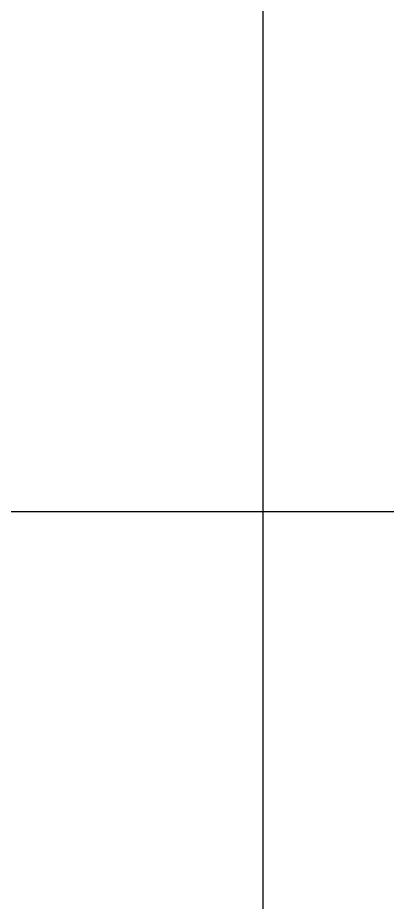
# Model space of a CAD drawing. Extents: x 3757684 to 3906284, y -130571 to 413559.
# Drawn here: x 3899836 to 3901025, y 211193 to 214035 of the extents above; entities that cross this region are included whole.
import ezdxf

# ---------------------------------------------------------------- set-up
doc = ezdxf.new("R2010")
doc.units = 0
doc.header["$LTSCALE"] = 1000
doc.header["$MEASUREMENT"] = 0
doc.layers.get('0').update_dxf_attribs({"color": 4, "linetype": 'CONTINUOUS'})
doc.layers.add('PUB_TITLE', color=4, linetype='CONTINUOUS')

# ---------------------------------------------------------------- blocks, each defined once
blk = doc.blocks.new('A$C6CA8367D')
at = {"layer": 'PUB_TITLE'}
for p, q in [((3972.9, 9772.2), (3972.9, 15722.2)), ((3973.2, 9772.1), (3972.9, 15722.1)), ((190.2, 13172.5), (5800.2, 13172.1)), ((190.4, 13172.2), (5800.4, 13172.2)), ((190.5, 13171.9), (5800.5, 13172.2))]:
    blk.add_line(p, q, dxfattribs=at)

msp = doc.modelspace()

# ---------------------------------------------------------------- block references
at = {"xscale": 2, "yscale": 2, "zscale": 2}
msp.add_blockref('A$C6CA8367D', (3892680.3, 186104.3, 0), dxfattribs=at)

doc.saveas('drawing.dxf')
